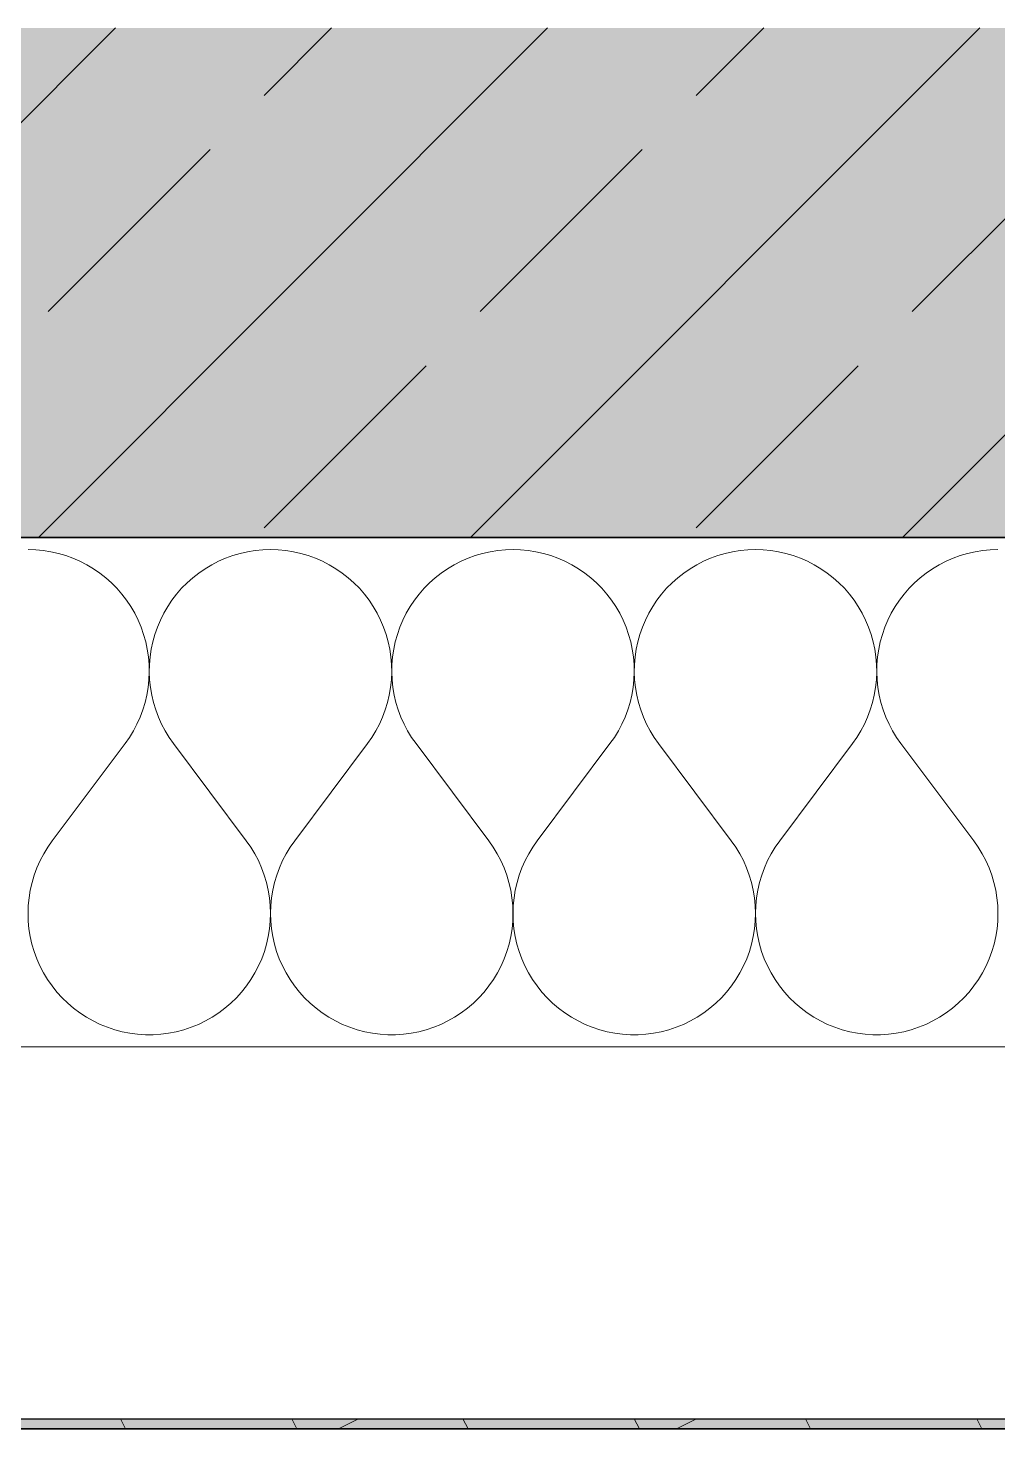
# Model space of a CAD drawing. Header units: metres. Extents: x -22.4 to 53.1, y 133.6 to 157.9.
# Drawn here: x 25.606 to 25.987, y 137.49 to 138.04 of the extents above; entities that cross this region are included whole.
import ezdxf

# ---------------------------------------------------------------- set-up
doc = ezdxf.new("R2010")
doc.units = ezdxf.units.M
doc.header["$MEASUREMENT"] = 0
doc.linetypes.add('Wipeout_Contour', pattern=[1, 0, -1])
for name, color, linetype in [('10  Fassade', 7, 'Continuous'), ('10  Fassade_Deckschraffur', 7, 'Continuous'), ('10  Fassade_Schnittschraffur', 7, 'Continuous'), ('10  Treppen + Rampen', 7, 'Continuous'), ('10  Wand Massiv', 7, 'Continuous'), ('10  Wand Massiv_Schnittschraffur', 7, 'Continuous')]:
    doc.layers.add(name, color=color, linetype=linetype)

# ---------------------------------------------------------------- blocks, each defined once
blk = doc.blocks.new('*X62', base_point=(-23.42889795235969, 120.7796100173605))
at = {"layer": '10  Wand Massiv_Schnittschraffur', "color": 98, "linetype": 'Continuous', "lineweight": 13, "ltscale": 1000, "true_color": 0x000100}
for p, q in [((25.60935420415214, 137.8350506491277), (25.60634356388682, 137.8351459159487)), ((25.6123527982241, 137.8347652298468), (25.60935420415214, 137.8350506491277)), ((25.61532734810867, 137.8342908001275), (25.6123527982241, 137.8347652298468)), ((25.61826595201758, 137.8336292582612), (25.61532734810867, 137.8342908001275)), ((25.62115685198981, 137.8327832512134), (25.61826595201758, 137.8336292582612)), ((25.62398848093762, 137.831756164033), (25.62115685198981, 137.8327832512134)), ((25.62674950892895, 137.8305521063079), (25.62398848093762, 137.831756164033)), ((25.68393674207411, 137.831756164033), (25.68117571408279, 137.8305521063079)), ((25.68676837102194, 137.8327832512134), (25.68393674207411, 137.831756164033)), ((25.68965927099416, 137.8336292582612), (25.68676837102194, 137.8327832512134)), ((25.69259787490306, 137.8342908001275), (25.68965927099416, 137.8336292582612)), ((25.69557242478764, 137.8347652298468), (25.69259787490306, 137.8342908001275)), ((25.69857101885961, 137.8350506491277), (25.69557242478764, 137.8347652298468)), ((25.70158165912492, 137.8351459159487), (25.69857101885961, 137.8350506491277)), ((25.70459229939024, 137.8350506491277), (25.70158165912492, 137.8351459159487)), ((25.7075908934622, 137.8347652298468), (25.70459229939024, 137.8350506491277)), ((25.71056544334678, 137.8342908001275), (25.7075908934622, 137.8347652298468)), ((25.71350404725569, 137.8336292582612), (25.71056544334678, 137.8342908001275)), ((25.7163949472279, 137.8327832512134), (25.71350404725569, 137.8336292582612)), ((25.71922657617572, 137.831756164033), (25.7163949472279, 137.8327832512134)), ((25.72198760416705, 137.8305521063079), (25.71922657617572, 137.831756164033)), ((25.77917483731222, 137.831756164033), (25.7764138093209, 137.8305521063079)), ((25.78200646626004, 137.8327832512134), (25.77917483731222, 137.831756164033)), ((25.78489736623226, 137.8336292582612), (25.78200646626004, 137.8327832512134)), ((25.78783597014116, 137.8342908001275), (25.78489736623226, 137.8336292582612)), ((25.79081052002574, 137.8347652298468), (25.78783597014116, 137.8342908001275)), ((25.79380911409771, 137.8350506491277), (25.79081052002574, 137.8347652298468)), ((25.79681975436302, 137.8351459159487), (25.79380911409771, 137.8350506491277)), ((25.79983039462834, 137.8350506491277), (25.79681975436302, 137.8351459159487)), ((25.80282898870031, 137.8347652298468), (25.79983039462834, 137.8350506491277)), ((25.80580353858488, 137.8342908001275), (25.80282898870031, 137.8347652298468)), ((25.80874214249379, 137.8336292582612), (25.80580353858488, 137.8342908001275)), ((25.811633042466, 137.8327832512134), (25.80874214249379, 137.8336292582612)), ((25.81446467141383, 137.831756164033), (25.811633042466, 137.8327832512134)), ((25.81722569940515, 137.8305521063079), (25.81446467141383, 137.831756164033)), ((25.87441293255032, 137.831756164033), (25.871651904559, 137.8305521063079)), ((25.87724456149814, 137.8327832512134), (25.87441293255032, 137.831756164033)), ((25.88013546147037, 137.8336292582612), (25.87724456149814, 137.8327832512134)), ((25.88307406537927, 137.8342908001275), (25.88013546147037, 137.8336292582612)), ((25.88604861526384, 137.8347652298468), (25.88307406537927, 137.8342908001275)), ((25.88904720933581, 137.8350506491277), (25.88604861526384, 137.8347652298468)), ((25.89205784960112, 137.8351459159487), (25.88904720933581, 137.8350506491277)), ((25.89506848986644, 137.8350506491277), (25.89205784960113, 137.8351459159487)), ((25.8980670839384, 137.8347652298468), (25.89506848986644, 137.8350506491277)), ((25.90104163382298, 137.8342908001275), (25.8980670839384, 137.8347652298468)), ((25.90398023773189, 137.8336292582612), (25.90104163382298, 137.8342908001275)), ((25.9068711377041, 137.8327832512134), (25.90398023773189, 137.8336292582612)), ((25.90970276665193, 137.831756164033), (25.9068711377041, 137.8327832512134)), ((25.91246379464325, 137.8305521063079), (25.90970276665193, 137.831756164033)), ((25.96965102778842, 137.831756164033), (25.9668899997971, 137.8305521063079)), ((25.97248265673624, 137.8327832512134), (25.96965102778842, 137.831756164033)), ((25.97537355670847, 137.8336292582612), (25.97248265673624, 137.8327832512134)), ((25.97831216061737, 137.8342908001275), (25.97537355670847, 137.8336292582612)), ((25.98128671050194, 137.8347652298468), (25.97831216061737, 137.8342908001275)), ((25.98428530457391, 137.8350506491277), (25.98128671050194, 137.8347652298468)), ((25.98729594483922, 137.8351459159487), (25.98428530457391, 137.8350506491277)), ((25.62942888852067, 137.8291758957216), (25.62674950892895, 137.8305521063079)), ((25.6320158989618, 137.8276330387769), (25.62942888852067, 137.8291758957216)), ((25.63450018908938, 137.825929708763), (25.6320158989618, 137.8276330387769)), ((25.67590932404994, 137.8276330387769), (25.67342503392235, 137.825929708763)), ((25.67849633449107, 137.8291758957216), (25.67590932404994, 137.8276330387769)), ((25.68117571408279, 137.8305521063079), (25.67849633449107, 137.8291758957216)), ((25.72466698375877, 137.8291758957216), (25.72198760416705, 137.8305521063079)), ((25.7272539941999, 137.8276330387769), (25.72466698375877, 137.8291758957216)), ((25.72973828432749, 137.825929708763), (25.7272539941999, 137.8276330387769)), ((25.77114741928805, 137.8276330387769), (25.76866312916045, 137.825929708763)), ((25.77373442972917, 137.8291758957216), (25.77114741928805, 137.8276330387769)), ((25.7764138093209, 137.8305521063079), (25.77373442972917, 137.8291758957216)), ((25.81990507899688, 137.8291758957216), (25.81722569940515, 137.8305521063079)), ((25.822492089438, 137.8276330387769), (25.81990507899688, 137.8291758957216)), ((25.82497637956559, 137.825929708763), (25.822492089438, 137.8276330387769)), ((25.86638551452615, 137.8276330387769), (25.86390122439856, 137.825929708763)), ((25.86897252496727, 137.8291758957216), (25.86638551452615, 137.8276330387769)), ((25.871651904559, 137.8305521063079), (25.86897252496727, 137.8291758957216)), ((25.91514317423497, 137.8291758957216), (25.91246379464325, 137.8305521063079)), ((25.91773018467611, 137.8276330387769), (25.91514317423497, 137.8291758957216)), ((25.92021447480369, 137.825929708763), (25.91773018467611, 137.8276330387769)), ((25.96162360976425, 137.8276330387769), (25.95913931963666, 137.825929708763)), ((25.96421062020537, 137.8291758957216), (25.96162360976425, 137.8276330387769)), ((25.9668899997971, 137.8305521063079), (25.96421062020537, 137.8291758957216)), ((25.63687181874566, 137.8240727210549), (25.63450018908938, 137.825929708763)), ((25.63912129855067, 137.822069505844), (25.63687181874566, 137.8240727210549)), ((25.64123962787125, 137.819928078408), (25.63912129855067, 137.822069505844)), ((25.66880392446106, 137.822069505844), (25.6666855951405, 137.819928078408)), ((25.67105340426608, 137.8240727210549), (25.66880392446106, 137.822069505844)), ((25.67342503392235, 137.825929708763), (25.67105340426608, 137.8240727210549)), ((25.73210991398377, 137.8240727210549), (25.72973828432749, 137.825929708763)), ((25.73435939378878, 137.822069505844), (25.73210991398377, 137.8240727210549)), ((25.73647772310935, 137.819928078408), (25.73435939378878, 137.822069505844)), ((25.76404201969916, 137.822069505844), (25.7619236903786, 137.819928078408)), ((25.76629149950418, 137.8240727210549), (25.76404201969916, 137.822069505844)), ((25.76866312916045, 137.825929708763), (25.76629149950418, 137.8240727210549)), ((25.82734800922187, 137.8240727210549), (25.82497637956559, 137.825929708763)), ((25.82959748902688, 137.822069505844), (25.82734800922187, 137.8240727210549)), ((25.83171581834745, 137.819928078408), (25.82959748902688, 137.822069505844)), ((25.85928011493727, 137.822069505844), (25.8571617856167, 137.819928078408)), ((25.86152959474228, 137.8240727210549), (25.85928011493727, 137.822069505844)), ((25.86390122439856, 137.825929708763), (25.86152959474228, 137.8240727210549)), ((25.92258610445997, 137.8240727210549), (25.92021447480369, 137.825929708763)), ((25.92483558426498, 137.822069505844), (25.92258610445997, 137.8240727210549)), ((25.92695391358555, 137.819928078408), (25.92483558426498, 137.822069505844)), ((25.95451821017537, 137.822069505844), (25.9523998808548, 137.819928078408)), ((25.95676768998038, 137.8240727210549), (25.95451821017537, 137.822069505844)), ((25.95913931963666, 137.825929708763), (25.95676768998038, 137.8240727210549)), ((25.64321833083436, 137.8176570070401), (25.64123962787125, 137.819928078408)), ((25.6450494902409, 137.8152653787658), (25.64321833083436, 137.8176570070401)), ((25.64672577924396, 137.8127627629838), (25.6450494902409, 137.8152653787658)), ((25.66287573277085, 137.8152653787658), (25.66119944376778, 137.8127627629838)), ((25.66470689217738, 137.8176570070401), (25.66287573277085, 137.8152653787658)), ((25.6666855951405, 137.819928078408), (25.66470689217738, 137.8176570070401)), ((25.73845642607246, 137.8176570070401), (25.73647772310935, 137.819928078408)), ((25.740287585479, 137.8152653787658), (25.73845642607246, 137.8176570070401)), ((25.74196387448206, 137.8127627629838), (25.740287585479, 137.8152653787658)), ((25.75811382800895, 137.8152653787658), (25.75643753900588, 137.8127627629838)), ((25.75994498741548, 137.8176570070401), (25.75811382800895, 137.8152653787658)), ((25.7619236903786, 137.819928078408), (25.75994498741548, 137.8176570070401)), ((25.83369452131057, 137.8176570070401), (25.83171581834745, 137.819928078408)), ((25.8355256807171, 137.8152653787658), (25.83369452131057, 137.8176570070401)), ((25.83720196972017, 137.8127627629838), (25.8355256807171, 137.8152653787658)), ((25.85335192324706, 137.8152653787658), (25.85167563424399, 137.8127627629838)), ((25.85518308265359, 137.8176570070401), (25.85335192324706, 137.8152653787658)), ((25.8571617856167, 137.819928078408), (25.85518308265359, 137.8176570070401)), ((25.92893261654867, 137.8176570070401), (25.92695391358555, 137.819928078408)), ((25.9307637759552, 137.8152653787658), (25.92893261654867, 137.8176570070401)), ((25.93244006495827, 137.8127627629838), (25.9307637759552, 137.8152653787658)), ((25.94859001848515, 137.8152653787658), (25.94691372948209, 137.8127627629838)), ((25.95042117789169, 137.8176570070401), (25.94859001848515, 137.8152653787658)), ((25.9523998808548, 137.819928078408), (25.95042117789169, 137.8176570070401)), ((25.64824049066513, 137.8101591731764), (25.64672577924396, 137.8127627629838)), ((25.64958756383124, 137.8074650268442), (25.64824049066513, 137.8101591731764)), ((25.65968473234661, 137.8101591731764), (25.65833765918049, 137.8074650268442)), ((25.66119944376778, 137.8127627629838), (25.65968473234661, 137.8101591731764)), ((25.74347858590323, 137.8101591731764), (25.74196387448206, 137.8127627629838)), ((25.74482565906935, 137.8074650268442), (25.74347858590323, 137.8101591731764)), ((25.75492282758471, 137.8101591731764), (25.75357575441859, 137.8074650268442)), ((25.75643753900588, 137.8127627629838), (25.75492282758471, 137.8101591731764)), ((25.83871668114133, 137.8101591731764), (25.83720196972017, 137.8127627629838)), ((25.84006375430745, 137.8074650268442), (25.83871668114133, 137.8101591731764)), ((25.85016092282281, 137.8101591731764), (25.8488138496567, 137.8074650268442)), ((25.85167563424399, 137.8127627629838), (25.85016092282281, 137.8101591731764)), ((25.93395477637944, 137.8101591731764), (25.93244006495827, 137.8127627629838)), ((25.93530184954555, 137.8074650268442), (25.93395477637944, 137.8101591731764)), ((25.94539901806091, 137.8101591731764), (25.9440519448948, 137.8074650268442)), ((25.94691372948209, 137.8127627629838), (25.94539901806091, 137.8101591731764)), ((25.65076160882441, 137.8046911038228), (25.64958756383124, 137.8074650268442)), ((25.65175792804821, 137.8018485031512), (25.65076160882441, 137.8046911038228)), ((25.65716361418732, 137.8046911038228), (25.65616729496353, 137.8018485031512)), ((25.65833765918049, 137.8074650268442), (25.65716361418732, 137.8046911038228)), ((25.74599970406252, 137.8046911038228), (25.74482565906935, 137.8074650268442)), ((25.74699602328631, 137.8018485031512), (25.74599970406252, 137.8046911038228)), ((25.75240170942542, 137.8046911038228), (25.75140539020163, 137.8018485031512)), ((25.75357575441859, 137.8074650268442), (25.75240170942542, 137.8046911038228)), ((25.84123779930062, 137.8046911038228), (25.84006375430745, 137.8074650268442)), ((25.84223411852441, 137.8018485031512), (25.84123779930062, 137.8046911038228)), ((25.84763980466353, 137.8046911038228), (25.84664348543973, 137.8018485031512)), ((25.8488138496567, 137.8074650268442), (25.84763980466353, 137.8046911038228)), ((25.93647589453872, 137.8046911038228), (25.93530184954555, 137.8074650268442)), ((25.93747221376251, 137.8018485031512), (25.93647589453872, 137.8046911038228)), ((25.94287789990163, 137.8046911038228), (25.94188158067783, 137.8018485031512)), ((25.9440519448948, 137.8074650268442), (25.94287789990163, 137.8046911038228)), ((25.6525725350237, 137.7989485986614), (25.65175792804821, 137.8018485031512)), ((25.65320217034014, 137.7960029934702), (25.6525725350237, 137.7989485986614)), ((25.65535268798805, 137.7989485986614), (25.6547230526716, 137.7960029934702)), ((25.65616729496353, 137.8018485031512), (25.65535268798805, 137.7989485986614)), ((25.74781063026179, 137.7989485986614), (25.74699602328631, 137.8018485031512)), ((25.74844026557824, 137.7960029934702), (25.74781063026179, 137.7989485986614)), ((25.75059078322615, 137.7989485986614), (25.7499611479097, 137.7960029934702)), ((25.75140539020163, 137.8018485031512), (25.75059078322615, 137.7989485986614)), ((25.84304872549989, 137.7989485986614), (25.84223411852441, 137.8018485031512)), ((25.84367836081634, 137.7960029934702), (25.84304872549989, 137.7989485986614)), ((25.84582887846425, 137.7989485986614), (25.8451992431478, 137.7960029934702)), ((25.84664348543973, 137.8018485031512), (25.84582887846425, 137.7989485986614)), ((25.938286820738, 137.7989485986614), (25.93747221376251, 137.8018485031512)), ((25.93891645605445, 137.7960029934702), (25.938286820738, 137.7989485986614)), ((25.94106697370235, 137.7989485986614), (25.9404373383859, 137.7960029934702)), ((25.94188158067783, 137.8018485031512), (25.94106697370235, 137.7989485986614)), ((25.65364431469666, 137.7930234735521), (25.65320217034014, 137.7960029934702)), ((25.65389719898236, 137.7900219605815), (25.65364431469666, 137.7930234735521)), ((25.65428090831508, 137.7930234735521), (25.65402802402938, 137.7900219605815)), ((25.6547230526716, 137.7960029934702), (25.65428090831508, 137.7930234735521)), ((25.74888240993475, 137.7930234735521), (25.74844026557824, 137.7960029934702)), ((25.74913529422046, 137.7900219605815), (25.74888240993475, 137.7930234735521)), ((25.74951900355319, 137.7930234735521), (25.74926611926748, 137.7900219605815)), ((25.7499611479097, 137.7960029934702), (25.74951900355319, 137.7930234735521)), ((25.84412050517286, 137.7930234735521), (25.84367836081634, 137.7960029934702)), ((25.84437338945856, 137.7900219605815), (25.84412050517286, 137.7930234735521)), ((25.84475709879129, 137.7930234735521), (25.84450421450558, 137.7900219605815)), ((25.8451992431478, 137.7960029934702), (25.84475709879129, 137.7930234735521)), ((25.93935860041096, 137.7930234735521), (25.93891645605445, 137.7960029934702)), ((25.93961148469667, 137.7900219605815), (25.93935860041096, 137.7930234735521)), ((25.93999519402939, 137.7930234735521), (25.93974230974368, 137.7900219605815)), ((25.9404373383859, 137.7960029934702), (25.93999519402939, 137.7930234735521)), ((25.65395981135502, 137.7870104642317), (25.65389719898236, 137.7900219605815)), ((25.65402802402938, 137.7900219605815), (25.65396541165672, 137.7870104642317)), ((25.74919790659312, 137.7870104642317), (25.74913529422046, 137.7900219605815)), ((25.74926611926748, 137.7900219605815), (25.74920350689482, 137.7870104642317)), ((25.84443600183122, 137.7870104642317), (25.84437338945856, 137.7900219605815)), ((25.84450421450558, 137.7900219605815), (25.84444160213292, 137.7870104642317)), ((25.93967409706933, 137.7870104642317), (25.93961148469667, 137.7900219605815)), ((25.93974230974368, 137.7900219605815), (25.93967969737102, 137.7870104642317)), ((25.65351398058069, 137.7810057116016), (25.6538319012896, 137.7840010341213)), ((25.6538319012896, 137.7840010341213), (25.65395981135502, 137.7870104642317)), ((25.65396541165672, 137.7870104642317), (25.65409332172213, 137.7840010341213)), ((25.65409332172213, 137.7840010341213), (25.65441124243105, 137.7810057116016)), ((25.74875207581879, 137.7810057116016), (25.74906999652771, 137.7840010341213)), ((25.74906999652771, 137.7840010341213), (25.74919790659312, 137.7870104642317)), ((25.74920350689482, 137.7870104642317), (25.74933141696023, 137.7840010341213)), ((25.74933141696023, 137.7840010341213), (25.74964933766915, 137.7810057116016)), ((25.84399017105689, 137.7810057116016), (25.84430809176581, 137.7840010341213)), ((25.84430809176581, 137.7840010341213), (25.84443600183122, 137.7870104642317)), ((25.84444160213292, 137.7870104642317), (25.84456951219834, 137.7840010341213)), ((25.84456951219834, 137.7840010341213), (25.84488743290725, 137.7810057116016)), ((25.93922826629499, 137.7810057116016), (25.93954618700391, 137.7840010341213)), ((25.93954618700391, 137.7840010341213), (25.93967409706933, 137.7870104642317)), ((25.93967969737102, 137.7870104642317), (25.93980760743644, 137.7840010341213)), ((25.93980760743644, 137.7840010341213), (25.94012552814536, 137.7810057116016)), ((25.65231395067999, 137.7751052245483), (25.65300732129468, 137.7780364815764)), ((25.65300732129468, 137.7780364815764), (25.65351398058069, 137.7810057116016)), ((25.65441124243105, 137.7810057116016), (25.65491790171706, 137.7780364815764)), ((25.65491790171706, 137.7780364815764), (25.65561127233174, 137.7751052245483)), ((25.74755204591809, 137.7751052245483), (25.74824541653278, 137.7780364815764)), ((25.74824541653278, 137.7780364815764), (25.74875207581879, 137.7810057116016)), ((25.74964933766915, 137.7810057116016), (25.75015599695516, 137.7780364815764)), ((25.75015599695516, 137.7780364815764), (25.75084936756985, 137.7751052245483)), ((25.8427901411562, 137.7751052245483), (25.84348351177088, 137.7780364815764)), ((25.84348351177088, 137.7780364815764), (25.84399017105689, 137.7810057116016)), ((25.84488743290725, 137.7810057116016), (25.84539409219326, 137.7780364815764)), ((25.84539409219326, 137.7780364815764), (25.84608746280795, 137.7751052245483)), ((25.9380282363943, 137.7751052245483), (25.93872160700898, 137.7780364815764)), ((25.93872160700898, 137.7780364815764), (25.93922826629499, 137.7810057116016)), ((25.94012552814536, 137.7810057116016), (25.94063218743137, 137.7780364815764)), ((25.94063218743137, 137.7780364815764), (25.94132555804606, 137.7751052245483)), ((25.65037890871055, 137.7694033448753), (25.65143664305564, 137.7722236690817)), ((25.65143664305564, 137.7722236690817), (25.65231395067999, 137.7751052245483)), ((25.65561127233174, 137.7751052245483), (25.6564885799561, 137.7722236690818)), ((25.6564885799561, 137.7722236690818), (25.65754631430118, 137.7694033448753)), ((25.74561700394866, 137.7694033448753), (25.74667473829374, 137.7722236690817)), ((25.74667473829374, 137.7722236690817), (25.74755204591809, 137.7751052245483)), ((25.75084936756985, 137.7751052245483), (25.7517266751942, 137.7722236690818)), ((25.7517266751942, 137.7722236690818), (25.75278440953928, 137.7694033448753)), ((25.84085509918676, 137.7694033448753), (25.84191283353184, 137.7722236690817)), ((25.84191283353184, 137.7722236690817), (25.8427901411562, 137.7751052245483)), ((25.84608746280795, 137.7751052245483), (25.8469647704323, 137.7722236690818)), ((25.8469647704323, 137.7722236690818), (25.84802250477739, 137.7694033448753)), ((25.93609319442486, 137.7694033448753), (25.93715092876994, 137.7722236690817)), ((25.93715092876994, 137.7722236690817), (25.9380282363943, 137.7751052245483)), ((25.94132555804606, 137.7751052245483), (25.94220286567041, 137.7722236690818)), ((25.94220286567041, 137.7722236690818), (25.94326060001549, 137.7694033448753)), ((25.64773979370291, 137.7639912388892), (25.64914497985827, 137.7666555366284)), ((25.64914497985827, 137.7666555366284), (25.65037890871055, 137.7694033448753)), ((25.65754631430118, 137.7694033448753), (25.65878024315346, 137.7666555366284)), ((25.65878024315346, 137.7666555366284), (25.66018542930882, 137.7639912388892)), ((25.74297788894101, 137.7639912388892), (25.74438307509638, 137.7666555366284)), ((25.74438307509638, 137.7666555366284), (25.74561700394866, 137.7694033448753)), ((25.75278440953928, 137.7694033448753), (25.75401833839156, 137.7666555366284)), ((25.75401833839156, 137.7666555366284), (25.75542352454692, 137.7639912388892)), ((25.83821598417911, 137.7639912388892), (25.83962117033447, 137.7666555366284)), ((25.83962117033447, 137.7666555366284), (25.84085509918676, 137.7694033448753)), ((25.84802250477739, 137.7694033448753), (25.84925643362967, 137.7666555366284)), ((25.84925643362967, 137.7666555366284), (25.85066161978503, 137.7639912388892)), ((25.93345407941721, 137.7639912388892), (25.93485926557257, 137.7666555366284)), ((25.93485926557257, 137.7666555366284), (25.93609319442486, 137.7694033448753)), ((25.94326060001549, 137.7694033448753), (25.94449452886777, 137.7666555366284)), ((25.94449452886777, 137.7666555366284), (25.94589971502313, 137.7639912388892)), ((25.64443880198206, 137.7589554397582), (25.64616897268442, 137.7614211120631)), ((25.64616897268442, 137.7614211120631), (25.64773979370291, 137.7639912388892)), ((25.66018542930882, 137.7639912388892), (25.6617562503273, 137.7614211120631)), ((25.6617562503273, 137.7614211120631), (25.66348642102967, 137.7589554397582)), ((25.73967689722016, 137.7589554397582), (25.74140706792253, 137.7614211120631)), ((25.74140706792253, 137.7614211120631), (25.74297788894101, 137.7639912388892)), ((25.75542352454692, 137.7639912388892), (25.75699434556541, 137.7614211120631)), ((25.75699434556541, 137.7614211120631), (25.75872451626777, 137.7589554397582)), ((25.83491499245826, 137.7589554397582), (25.83664516316063, 137.7614211120631)), ((25.83664516316063, 137.7614211120631), (25.83821598417911, 137.7639912388892)), ((25.85066161978503, 137.7639912388892), (25.85223244080351, 137.7614211120631)), ((25.85223244080351, 137.7614211120631), (25.85396261150587, 137.7589554397582)), ((25.93015308769636, 137.7589554397582), (25.93188325839873, 137.7614211120631)), ((25.93188325839873, 137.7614211120631), (25.93345407941721, 137.7639912388892)), ((25.94589971502313, 137.7639912388892), (25.94747053604161, 137.7614211120631)), ((25.94747053604161, 137.7614211120631), (25.94920070674398, 137.7589554397582)), ((25.61586737341063, 137.720860201663), (25.64443880198206, 137.7589554397582)), ((25.6920578496011, 137.720860201663), (25.66348642102968, 137.7589554397582)), ((25.71110546864873, 137.720860201663), (25.73967689722016, 137.7589554397582)), ((25.7872959448392, 137.720860201663), (25.75872451626778, 137.7589554397582)), ((25.80634356388683, 137.720860201663), (25.83491499245826, 137.7589554397582)), ((25.88253404007731, 137.720860201663), (25.85396261150588, 137.7589554397582)), ((25.90158165912493, 137.720860201663), (25.93015308769636, 137.7589554397582)), ((25.97777213531541, 137.720860201663), (25.94920070674398, 137.7589554397582)), ((25.61411328325783, 137.7183580027373), (25.61252329199287, 137.7157484511466)), ((25.61586737341063, 137.720860201663), (25.61411328325783, 137.7183580027373)), ((25.6938119397539, 137.7183580027373), (25.6920578496011, 137.720860201663)), ((25.69540193101886, 137.7157484511465), (25.6938119397539, 137.7183580027373)), ((25.70935137849593, 137.7183580027373), (25.70776138723097, 137.7157484511466)), ((25.71110546864873, 137.720860201663), (25.70935137849593, 137.7183580027373)), ((25.78905003499201, 137.7183580027373), (25.7872959448392, 137.720860201663)), ((25.79064002625696, 137.7157484511465), (25.78905003499201, 137.7183580027373)), ((25.80458947373403, 137.7183580027373), (25.80299948246907, 137.7157484511466)), ((25.80634356388683, 137.720860201663), (25.80458947373403, 137.7183580027373)), ((25.88428813023011, 137.7183580027373), (25.88253404007731, 137.720860201663)), ((25.88587812149506, 137.7157484511465), (25.88428813023011, 137.7183580027373)), ((25.89982756897213, 137.7183580027373), (25.89823757770717, 137.7157484511466)), ((25.90158165912493, 137.720860201663), (25.89982756897213, 137.7183580027373)), ((25.97952622546821, 137.7183580027373), (25.97777213531541, 137.720860201663)), ((25.98111621673317, 137.7157484511465), (25.97952622546821, 137.7183580027373)), ((25.61110394717401, 137.7130422929818), (25.60986109364022, 137.7102506721585)), ((25.61252329199287, 137.7157484511466), (25.61110394717401, 137.7130422929818)), ((25.69682127583772, 137.7130422929818), (25.69540193101886, 137.7157484511465)), ((25.69806412937151, 137.7102506721585), (25.69682127583772, 137.7130422929818)), ((25.70634204241212, 137.7130422929818), (25.70509918887832, 137.7102506721585)), ((25.70776138723097, 137.7157484511466), (25.70634204241212, 137.7130422929818)), ((25.79205937107582, 137.7130422929818), (25.79064002625696, 137.7157484511465)), ((25.79330222460962, 137.7102506721585), (25.79205937107582, 137.7130422929818)), ((25.80158013765022, 137.7130422929818), (25.80033728411642, 137.7102506721585)), ((25.80299948246907, 137.7157484511466), (25.80158013765022, 137.7130422929818)), ((25.88729746631392, 137.7130422929818), (25.88587812149506, 137.7157484511465)), ((25.88854031984772, 137.7102506721585), (25.88729746631392, 137.7130422929818)), ((25.89681823288832, 137.7130422929818), (25.89557537935452, 137.7102506721585)), ((25.89823757770717, 137.7157484511466), (25.89681823288832, 137.7130422929818)), ((25.98253556155202, 137.7130422929818), (25.98111621673317, 137.7157484511465)), ((25.98377841508582, 137.7102506721585), (25.98253556155202, 137.7130422929818)), ((25.60879984944218, 137.7073850845259), (25.60792458476633, 137.7044573305276)), ((25.60986109364022, 137.7102506721585), (25.60879984944218, 137.7073850845259)), ((25.69912537356955, 137.7073850845259), (25.69806412937151, 137.7102506721585)), ((25.7000006382454, 137.7044573305276), (25.69912537356955, 137.7073850845259)), ((25.70403794468028, 137.7073850845259), (25.70316268000443, 137.7044573305276)), ((25.70509918887832, 137.7102506721585), (25.70403794468028, 137.7073850845259)), ((25.79436346880765, 137.7073850845259), (25.79330222460962, 137.7102506721585)), ((25.7952387334835, 137.7044573305276), (25.79436346880765, 137.7073850845259)), ((25.79927603991839, 137.7073850845259), (25.79840077524253, 137.7044573305276)), ((25.80033728411642, 137.7102506721585), (25.79927603991839, 137.7073850845259)), ((25.88960156404575, 137.7073850845259), (25.88854031984772, 137.7102506721585)), ((25.89047682872161, 137.7044573305276), (25.88960156404575, 137.7073850845259)), ((25.89451413515649, 137.7073850845259), (25.89363887048063, 137.7044573305276)), ((25.89557537935452, 137.7102506721585), (25.89451413515649, 137.7073850845259)), ((25.98483965928385, 137.7073850845259), (25.98377841508582, 137.7102506721585)), ((25.98571492395971, 137.7044573305276), (25.98483965928385, 137.7073850845259)), ((25.6072389039384, 137.701479466607), (25.60674563058093, 137.6984637555594)), ((25.60792458476633, 137.7044573305276), (25.6072389039384, 137.701479466607)), ((25.70068631907334, 137.701479466607), (25.7000006382454, 137.7044573305276)), ((25.70117959243081, 137.6984637555594), (25.70068631907334, 137.701479466607)), ((25.7024769991765, 137.701479466607), (25.70198372581902, 137.6984637555594)), ((25.70316268000443, 137.7044573305276), (25.7024769991765, 137.701479466607)), ((25.79592441431144, 137.701479466607), (25.7952387334835, 137.7044573305276)), ((25.79641768766891, 137.6984637555594), (25.79592441431144, 137.701479466607)), ((25.7977150944146, 137.701479466607), (25.79722182105712, 137.6984637555594)), ((25.79840077524253, 137.7044573305276), (25.7977150944146, 137.701479466607)), ((25.89116250954954, 137.701479466607), (25.89047682872161, 137.7044573305276)), ((25.89165578290701, 137.6984637555594), (25.89116250954954, 137.701479466607)), ((25.8929531896527, 137.701479466607), (25.89245991629523, 137.6984637555594)), ((25.89363887048063, 137.7044573305276), (25.8929531896527, 137.701479466607)), ((25.98640060478764, 137.701479466607), (25.98571492395971, 137.7044573305276)), ((25.98689387814511, 137.6984637555594), (25.98640060478764, 137.701479466607)), ((25.60644679598559, 137.6954226160341), (25.60634363074844, 137.6923685713944)), ((25.60674563058093, 137.6984637555594), (25.60644679598559, 137.6954226160341)), ((25.70147842702614, 137.6954226160341), (25.70117959243081, 137.6984637555594)), ((25.70158159226329, 137.6923685713944), (25.70147842702614, 137.6954226160341)), ((25.7016848912237, 137.6954226160341), (25.70158172598654, 137.6923685713944)), ((25.70198372581902, 137.6984637555594), (25.7016848912237, 137.6954226160341)), ((25.79671652226424, 137.6954226160341), (25.79641768766891, 137.6984637555594)), ((25.79681968750139, 137.6923685713944), (25.79671652226424, 137.6954226160341)), ((25.7969229864618, 137.6954226160341), (25.79681982122464, 137.6923685713944)), ((25.79722182105712, 137.6984637555594), (25.7969229864618, 137.6954226160341)), ((25.89195461750234, 137.6954226160341), (25.89165578290701, 137.6984637555594)), ((25.8920577827395, 137.6923685713944), (25.89195461750234, 137.6954226160341)), ((25.8921610816999, 137.6954226160341), (25.89205791646275, 137.6923685713944)), ((25.89245991629523, 137.6984637555594), (25.8921610816999, 137.6954226160341)), ((25.98719271274044, 137.6954226160341), (25.98689387814511, 137.6984637555594)), ((25.9872958779776, 137.6923685713944), (25.98719271274044, 137.6954226160341)), ((25.60634363074844, 137.6923685713944), (25.60643655970223, 137.6893141981466)), ((25.60643655970223, 137.6893141981466), (25.60672520016704, 137.6862720741501)), ((25.70120002284469, 137.6862720741501), (25.7014886633095, 137.6893141981465)), ((25.7014886633095, 137.6893141981465), (25.70158159226329, 137.6923685713944)), ((25.70158172598654, 137.6923685713944), (25.70167465494033, 137.6893141981466)), ((25.70167465494033, 137.6893141981466), (25.70196329540514, 137.6862720741501)), ((25.79643811808279, 137.6862720741501), (25.7967267585476, 137.6893141981465)), ((25.7967267585476, 137.6893141981465), (25.79681968750139, 137.6923685713944)), ((25.79681982122464, 137.6923685713944), (25.79691275017843, 137.6893141981466)), ((25.79691275017843, 137.6893141981466), (25.79720139064324, 137.6862720741501)), ((25.8916762133209, 137.6862720741501), (25.89196485378571, 137.6893141981465)), ((25.89196485378571, 137.6893141981465), (25.8920577827395, 137.6923685713944)), ((25.89205791646275, 137.6923685713944), (25.89215084541653, 137.6893141981466)), ((25.89215084541653, 137.6893141981466), (25.89243948588134, 137.6862720741501)), ((25.986914308559, 137.6862720741501), (25.98720294902381, 137.6893141981465)), ((25.98720294902381, 137.6893141981465), (25.9872958779776, 137.6923685713944)), ((25.60672520016704, 137.6862720741501), (25.60720836352611, 137.6832547268224)), ((25.60720836352611, 137.6832547268224), (25.60788406012056, 137.6802745815508)), ((25.70004116289116, 137.6802745815508), (25.70071685948562, 137.6832547268224)), ((25.70071685948562, 137.6832547268224), (25.70120002284469, 137.6862720741501)), ((25.70196329540514, 137.6862720741501), (25.70244645876421, 137.6832547268224)), ((25.70244645876421, 137.6832547268224), (25.70312215535866, 137.6802745815508)), ((25.79527925812927, 137.6802745815508), (25.79595495472372, 137.6832547268224)), ((25.79595495472372, 137.6832547268224), (25.79643811808279, 137.6862720741501)), ((25.79720139064324, 137.6862720741501), (25.79768455400231, 137.6832547268224)), ((25.79768455400231, 137.6832547268224), (25.79836025059676, 137.6802745815508)), ((25.89051735336737, 137.6802745815508), (25.89119304996182, 137.6832547268224)), ((25.89119304996182, 137.6832547268224), (25.8916762133209, 137.6862720741501)), ((25.89243948588134, 137.6862720741501), (25.89292264924041, 137.6832547268224)), ((25.89292264924041, 137.6832547268224), (25.89359834583486, 137.6802745815508)), ((25.98575544860547, 137.6802745815508), (25.98643114519993, 137.6832547268224)), ((25.98643114519993, 137.6832547268224), (25.986914308559, 137.6862720741501)), ((25.60788406012056, 137.6802745815508), (25.60874950744277, 137.6773439105253)), ((25.69917571556896, 137.6773439105253), (25.70004116289116, 137.6802745815508)), ((25.70312215535866, 137.6802745815508), (25.70398760268087, 137.6773439105253)), ((25.79441381080706, 137.6773439105253), (25.79527925812927, 137.6802745815508)), ((25.79836025059676, 137.6802745815508), (25.79922569791897, 137.6773439105253)), ((25.88965190604516, 137.6773439105253), (25.89051735336737, 137.6802745815508)), ((25.89359834583486, 137.6802745815508), (25.89446379315708, 137.6773439105253)), ((25.98489000128327, 137.6773439105253), (25.98575544860547, 137.6802745815508)), ((25.60874950744277, 137.6773439105253), (25.60980114159469, 137.6744747822015)), ((25.60980114159469, 137.6744747822015), (25.61103463196393, 137.6716790116035)), ((25.69689059104779, 137.6716790116035), (25.69812408141704, 137.6744747822015)), ((25.69812408141704, 137.6744747822015), (25.69917571556896, 137.6773439105253)), ((25.70398760268087, 137.6773439105253), (25.70503923683279, 137.6744747822015)), ((25.70503923683279, 137.6744747822015), (25.70627272720203, 137.6716790116035)), ((25.7921286862859, 137.6716790116035), (25.79336217665514, 137.6744747822015)), ((25.79336217665514, 137.6744747822015), (25.79441381080706, 137.6773439105253)), ((25.79922569791897, 137.6773439105253), (25.80027733207089, 137.6744747822015)), ((25.80027733207089, 137.6744747822015), (25.80151082244013, 137.6716790116035)), ((25.887366781524, 137.6716790116035), (25.88860027189324, 137.6744747822015)), ((25.88860027189324, 137.6744747822015), (25.88965190604516, 137.6773439105253)), ((25.89446379315708, 137.6773439105253), (25.895515427309, 137.6744747822015)), ((25.895515427309, 137.6744747822015), (25.89674891767823, 137.6716790116035)), ((25.9826048767621, 137.6716790116035), (25.98383836713134, 137.6744747822015)), ((25.98383836713134, 137.6744747822015), (25.98489000128327, 137.6773439105253)), ((25.61103463196393, 137.6716790116035), (25.61244489905714, 137.6689681116693)), ((25.61244489905714, 137.6689681116693), (25.61402613541729, 137.6663532458408)), ((25.69389908759443, 137.6663532458408), (25.69548032395459, 137.6689681116693)), ((25.69548032395459, 137.6689681116693), (25.69689059104779, 137.6716790116035)), ((25.70627272720203, 137.6716790116035), (25.70768299429524, 137.6689681116693)), ((25.70768299429524, 137.6689681116693), (25.7092642306554, 137.6663532458408)), ((25.78913718283254, 137.6663532458408), (25.79071841919269, 137.6689681116693)), ((25.79071841919269, 137.6689681116693), (25.7921286862859, 137.6716790116035)), ((25.80151082244013, 137.6716790116035), (25.80292108953335, 137.6689681116693)), ((25.80292108953335, 137.6689681116693), (25.8045023258935, 137.6663532458408)), ((25.88437527807064, 137.6663532458408), (25.88595651443079, 137.6689681116693)), ((25.88595651443079, 137.6689681116693), (25.887366781524, 137.6716790116035)), ((25.89674891767823, 137.6716790116035), (25.89815918477145, 137.6689681116693)), ((25.89815918477145, 137.6689681116693), (25.8997404211316, 137.6663532458408)), ((25.97961337330874, 137.6663532458408), (25.98119460966889, 137.6689681116693)), ((25.98119460966889, 137.6689681116693), (25.9826048767621, 137.6716790116035)), ((25.61402613541729, 137.6663532458408), (25.61577182953868, 137.6638451820932)), ((25.61577182953868, 137.6638451820932), (25.61767479268121, 137.6614542485923)), ((25.61767479268121, 137.6614542485923), (25.61972718847349, 137.6591902911635)), ((25.68819803453823, 137.6591902911635), (25.69025043033052, 137.6614542485923)), ((25.69025043033052, 137.6614542485923), (25.69215339347305, 137.6638451820932)), ((25.69215339347305, 137.6638451820932), (25.69389908759443, 137.6663532458408)), ((25.7092642306554, 137.6663532458408), (25.71100992477679, 137.6638451820932)), ((25.71100992477679, 137.6638451820932), (25.71291288791931, 137.6614542485923)), ((25.71291288791931, 137.6614542485923), (25.7149652837116, 137.6591902911635)), ((25.78343612977633, 137.6591902911635), (25.78548852556862, 137.6614542485923)), ((25.78548852556862, 137.6614542485923), (25.78739148871115, 137.6638451820932)), ((25.78739148871115, 137.6638451820932), (25.78913718283254, 137.6663532458408)), ((25.8045023258935, 137.6663532458408), (25.80624802001489, 137.6638451820932)), ((25.80624802001489, 137.6638451820932), (25.80815098315741, 137.6614542485923)), ((25.80815098315741, 137.6614542485923), (25.8102033789497, 137.6591902911635)), ((25.87867422501443, 137.6591902911635), (25.88072662080672, 137.6614542485923)), ((25.88072662080672, 137.6614542485923), (25.88262958394925, 137.6638451820932)), ((25.88262958394925, 137.6638451820932), (25.88437527807064, 137.6663532458408)), ((25.8997404211316, 137.6663532458408), (25.90148611525299, 137.6638451820932)), ((25.90148611525299, 137.6638451820932), (25.90338907839552, 137.6614542485923)), ((25.90338907839552, 137.6614542485923), (25.9054414741878, 137.6591902911635)), ((25.97391232025253, 137.6591902911635), (25.97596471604482, 137.6614542485923)), ((25.97596471604482, 137.6614542485923), (25.97786767918735, 137.6638451820932)), ((25.97786767918735, 137.6638451820932), (25.97961337330874, 137.6663532458408)), ((25.61972718847349, 137.6591902911635), (25.62192056518294, 137.6570626327468)), ((25.62192056518294, 137.6570626327468), (25.6242458905198, 137.6550800350051)), ((25.68367933249192, 137.6550800350051), (25.68600465782879, 137.6570626327468)), ((25.68600465782879, 137.6570626327468), (25.68819803453823, 137.6591902911635)), ((25.7149652837116, 137.6591902911635), (25.71715866042105, 137.6570626327468)), ((25.71715866042105, 137.6570626327468), (25.7194839857579, 137.6550800350051)), ((25.77891742773003, 137.6550800350051), (25.78124275306689, 137.6570626327468)), ((25.78124275306689, 137.6570626327468), (25.78343612977633, 137.6591902911635)), ((25.8102033789497, 137.6591902911635), (25.81239675565915, 137.6570626327468)), ((25.81239675565915, 137.6570626327468), (25.81472208099601, 137.6550800350051)), ((25.87415552296813, 137.6550800350051), (25.87648084830499, 137.6570626327468)), ((25.87648084830499, 137.6570626327468), (25.87867422501443, 137.6591902911635)), ((25.9054414741878, 137.6591902911635), (25.90763485089725, 137.6570626327468)), ((25.90763485089725, 137.6570626327468), (25.9099601762341, 137.6550800350051)), ((25.96939361820624, 137.6550800350051), (25.97171894354309, 137.6570626327468)), ((25.97171894354309, 137.6570626327468), (25.97391232025253, 137.6591902911635)), ((25.6242458905198, 137.6550800350051), (25.62669358883203, 137.6532506622438)), ((25.62669358883203, 137.6532506622438), (25.62925358053765, 137.6515820477902)), ((25.62925358053765, 137.6515820477902), (25.63191532363231, 137.6500810629716)), ((25.63191532363231, 137.6500810629716), (25.63466785710108, 137.6487538888192)), ((25.67325736591064, 137.6487538888192), (25.67600989937942, 137.6500810629716)), ((25.67600989937942, 137.6500810629716), (25.67867164247408, 137.6515820477902)), ((25.67867164247408, 137.6515820477902), (25.68123163417969, 137.6532506622438)), ((25.68123163417969, 137.6532506622438), (25.68367933249192, 137.6550800350051)), ((25.7194839857579, 137.6550800350051), (25.72193168407013, 137.6532506622438)), ((25.72193168407013, 137.6532506622438), (25.72449167577575, 137.6515820477902)), ((25.72449167577575, 137.6515820477902), (25.72715341887041, 137.6500810629716)), ((25.72715341887041, 137.6500810629716), (25.72990595233918, 137.6487538888192)), ((25.76849546114874, 137.6487538888192), (25.77124799461753, 137.6500810629716)), ((25.77124799461753, 137.6500810629716), (25.77390973771218, 137.6515820477902)), ((25.77390973771218, 137.6515820477902), (25.77646972941779, 137.6532506622438)), ((25.77646972941779, 137.6532506622438), (25.77891742773003, 137.6550800350051)), ((25.81472208099601, 137.6550800350051), (25.81716977930823, 137.6532506622438)), ((25.81716977930823, 137.6532506622438), (25.81972977101385, 137.6515820477902)), ((25.81972977101385, 137.6515820477902), (25.82239151410851, 137.6500810629716)), ((25.82239151410851, 137.6500810629716), (25.82514404757729, 137.6487538888192)), ((25.86373355638684, 137.6487538888192), (25.86648608985562, 137.6500810629716)), ((25.86648608985562, 137.6500810629716), (25.86914783295028, 137.6515820477902)), ((25.86914783295028, 137.6515820477902), (25.8717078246559, 137.6532506622438)), ((25.8717078246559, 137.6532506622438), (25.87415552296813, 137.6550800350051)), ((25.9099601762341, 137.6550800350051), (25.91240787454634, 137.6532506622438)), ((25.91240787454634, 137.6532506622438), (25.91496786625195, 137.6515820477902)), ((25.91496786625195, 137.6515820477902), (25.91762960934662, 137.6500810629716)), ((25.91762960934662, 137.6500810629716), (25.92038214281539, 137.6487538888192)), ((25.95897165162495, 137.6487538888192), (25.96172418509373, 137.6500810629716)), ((25.96172418509373, 137.6500810629716), (25.96438592818838, 137.6515820477902)), ((25.96438592818838, 137.6515820477902), (25.966945919894, 137.6532506622438)), ((25.966945919894, 137.6532506622438), (25.96939361820624, 137.6550800350051)), ((25.63466785710108, 137.6487538888192), (25.63749984605577, 137.6476059906146)), ((25.63749984605577, 137.6476059906146), (25.64039962841175, 137.646642095384)), ((25.64039962841175, 137.646642095384), (25.64335526291227, 137.6458661724324)), ((25.64335526291227, 137.6458661724324), (25.64635457830238, 137.6452814169978)), ((25.64635457830238, 137.6452814169978), (25.64938522344992, 137.6448902370938)), ((25.64938522344992, 137.6448902370938), (25.65243471820726, 137.6446942435927)), ((25.65243471820726, 137.6446942435927), (25.65549050480446, 137.6446942435927)), ((25.65549050480446, 137.6446942435927), (25.65853999956181, 137.6448902370938)), ((25.65853999956181, 137.6448902370938), (25.66157064470934, 137.6452814169978)), ((25.66157064470934, 137.6452814169978), (25.66456996009945, 137.6458661724324)), ((25.66456996009945, 137.6458661724324), (25.66752559459998, 137.646642095384)), ((25.66752559459998, 137.646642095384), (25.67042537695596, 137.6476059906146)), ((25.67042537695596, 137.6476059906146), (25.67325736591064, 137.6487538888192)), ((25.72990595233918, 137.6487538888192), (25.73273794129387, 137.6476059906146)), ((25.73273794129387, 137.6476059906146), (25.73563772364985, 137.646642095384)), ((25.73563772364985, 137.646642095384), (25.73859335815037, 137.6458661724324)), ((25.73859335815037, 137.6458661724324), (25.74159267354048, 137.6452814169978)), ((25.74159267354048, 137.6452814169978), (25.74462331868802, 137.6448902370938)), ((25.74462331868802, 137.6448902370938), (25.74767281344537, 137.6446942435927)), ((25.74767281344537, 137.6446942435927), (25.75072860004256, 137.6446942435927)), ((25.75072860004256, 137.6446942435927), (25.75377809479992, 137.6448902370938)), ((25.75377809479992, 137.6448902370938), (25.75680873994744, 137.6452814169978)), ((25.75680873994744, 137.6452814169978), (25.75980805533756, 137.6458661724324)), ((25.75980805533756, 137.6458661724324), (25.76276368983808, 137.646642095384)), ((25.76276368983808, 137.646642095384), (25.76566347219406, 137.6476059906146)), ((25.76566347219406, 137.6476059906146), (25.76849546114874, 137.6487538888192)), ((25.82514404757729, 137.6487538888192), (25.82797603653197, 137.6476059906146)), ((25.82797603653197, 137.6476059906146), (25.83087581888795, 137.646642095384)), ((25.83087581888795, 137.646642095384), (25.83383145338847, 137.6458661724324)), ((25.83383145338847, 137.6458661724324), (25.83683076877859, 137.6452814169978)), ((25.83683076877859, 137.6452814169978), (25.83986141392612, 137.6448902370938)), ((25.83986141392612, 137.6448902370938), (25.84291090868347, 137.6446942435927)), ((25.84291090868347, 137.6446942435927), (25.84596669528066, 137.6446942435927)), ((25.84596669528066, 137.6446942435927), (25.84901619003802, 137.6448902370938)), ((25.84901619003802, 137.6448902370938), (25.85204683518554, 137.6452814169978)), ((25.85204683518554, 137.6452814169978), (25.85504615057566, 137.6458661724324)), ((25.85504615057566, 137.6458661724324), (25.85800178507619, 137.646642095384)), ((25.85800178507619, 137.646642095384), (25.86090156743216, 137.6476059906146)), ((25.86090156743216, 137.6476059906146), (25.86373355638684, 137.6487538888192)), ((25.92038214281539, 137.6487538888192), (25.92321413177007, 137.6476059906146)), ((25.92321413177007, 137.6476059906146), (25.92611391412605, 137.646642095384)), ((25.92611391412605, 137.646642095384), (25.92906954862658, 137.6458661724324)), ((25.92906954862658, 137.6458661724324), (25.93206886401669, 137.6452814169978)), ((25.93206886401669, 137.6452814169978), (25.93509950916422, 137.6448902370938)), ((25.93509950916422, 137.6448902370938), (25.93814900392157, 137.6446942435927)), ((25.93814900392157, 137.6446942435927), (25.94120479051876, 137.6446942435927)), ((25.94120479051876, 137.6446942435927), (25.94425428527612, 137.6448902370938)), ((25.94425428527612, 137.6448902370938), (25.94728493042365, 137.6452814169978)), ((25.94728493042365, 137.6452814169978), (25.95028424581376, 137.6458661724324)), ((25.95028424581376, 137.6458661724324), (25.95323988031429, 137.646642095384)), ((25.95323988031429, 137.646642095384), (25.95613966267026, 137.6476059906146)), ((25.95613966267026, 137.6476059906146), (25.95897165162495, 137.6487538888192))]:
    blk.add_line(p, q, dxfattribs=at)

msp = doc.modelspace()

# ---------------------------------------------------------------- hatches: boundary and pattern name
at = {"layer": '10  Wand Massiv_Schnittschraffur', "linetype": 'Continuous', "lineweight": 0, "true_color": 0xffffff}
msp.add_hatch(color=7, dxfattribs=at).paths.add_polyline_path([(24.60342893325737, 137.8399078207058), (29.91417349761133, 137.8399078207056), (29.91417349761133, 138.0399078207055), (24.60342893325737, 138.0399078207058)])
at = {"layer": '10  Wand Massiv_Schnittschraffur', "linetype": 'Continuous', "lineweight": 13, "true_color": 0x000100}
h = msp.add_hatch(dxfattribs=at)
h.set_pattern_fill('Beton__Stahlbeton_0001', color=98, style=0, pattern_type=2)
h.set_pattern_definition([(44.99999999999793, (-110.1079421504027, 75.26466369909193), (-0.08485281374238263, 0.08485281374238877), []), (44.99999999999793, (-110.1503685572739, 75.30709010596313), (-0.08485281374238263, 0.08485281374238877), [0.09, -0.03])])
h.paths.add_polyline_path([(24.60342893325737, 137.8399078207058), (29.91417349761133, 137.8399078207056), (29.91417349761133, 138.0399078207055), (24.60342893325737, 138.0399078207058)])

# ---------------------------------------------------------------- linework, layer by layer
at = {"layer": '10  Wand Massiv', "color": 7, "linetype": 'Continuous', "lineweight": 35, "ltscale": 1000}
msp.add_line((24.60342911472346, 137.8399079937245), (29.84866544217907, 137.8399079937245), dxfattribs=at)
at = {"layer": '10  Wand Massiv', "color": 7, "linetype": 'Continuous', "lineweight": 13, "ltscale": 1000, "flags": 128}
msp.add_lwpolyline([(24.60342893325733, 137.6399078207058), (29.82359600225638, 137.6399078207056)], dxfattribs=at)

# ---------------------------------------------------------------- block references
at = {"layer": '10  Treppen + Rampen', "color": 7, "linetype": 'Continuous', "lineweight": 13, "ltscale": 1000}
msp.add_blockref('*X62', (-23.42889795235969, 120.7796100173605), dxfattribs=at)

# ---------------------------------------------------------------- wipeouts: each hides what was drawn before it
at = {"color": 254, "linetype": 'Wipeout_Contour', "lineweight": 0, "ltscale": 560.2803331374126}
msp.add_wipeout([(28.06320556085498, 137.4939078177943), (25.37320559661779, 137.49390781312383), (25.373205596624732, 137.4899078131238), (28.06320556086195, 137.4899078177943)], dxfattribs=at).dxf.layer = '10  Fassade_Deckschraffur'

# ---------------------------------------------------------------- next in the draw order: hatches: boundary and pattern name
at = {"layer": '10  Fassade_Schnittschraffur', "linetype": 'Continuous', "lineweight": 0, "true_color": 0xffffff}
msp.add_hatch(color=7, dxfattribs=at).paths.add_polyline_path([(25.37322892837793, 137.4899078815347), (26.23822892837791, 137.4899078694756), (26.23822892843367, 137.4939078694755), (25.37322892843367, 137.4939078815347)])
at = {"layer": '10  Fassade_Schnittschraffur', "linetype": 'Continuous', "lineweight": 13, "true_color": 0x000100}
h = msp.add_hatch(dxfattribs=at)
h.set_pattern_fill('Dämmung__hart_1_0001', color=98, style=0, pattern_type=2)
h.set_pattern_definition([(26.86748973909856, (-110.1079421504027, 75.26466369909193), (-0.02711571724174043, 0.05352324615030352), []), (116.8674897390988, (-110.1079421504027, 75.26466369909193), (0.05352324615030342, 0.02711571724174061), [])])
h.paths.add_polyline_path([(25.37322892837793, 137.4899078815347), (26.23822892837791, 137.4899078694756), (26.23822892843367, 137.4939078694755), (25.37322892843367, 137.4939078815347)])

# ---------------------------------------------------------------- next in the draw order: linework, layer by layer
at = {"layer": '10  Fassade', "color": 7, "linetype": 'Continuous', "lineweight": 25, "ltscale": 1000, "flags": 128}
for points in [[(25.37320559661779, 137.4939078131238), (28.06320556085498, 137.4939078177943)], [(25.37320559662473, 137.4899078131238), (28.06320556086195, 137.4899078177943)]]:
    msp.add_lwpolyline(points, dxfattribs=at)
msp.add_lwpolyline([(25.37322892837793, 137.4899078815347), (25.37322892843367, 137.4939078815347), (26.23822892843367, 137.4939078694755), (26.23822892837791, 137.4899078694756)], close=True, dxfattribs=at)

doc.saveas('drawing.dxf')
